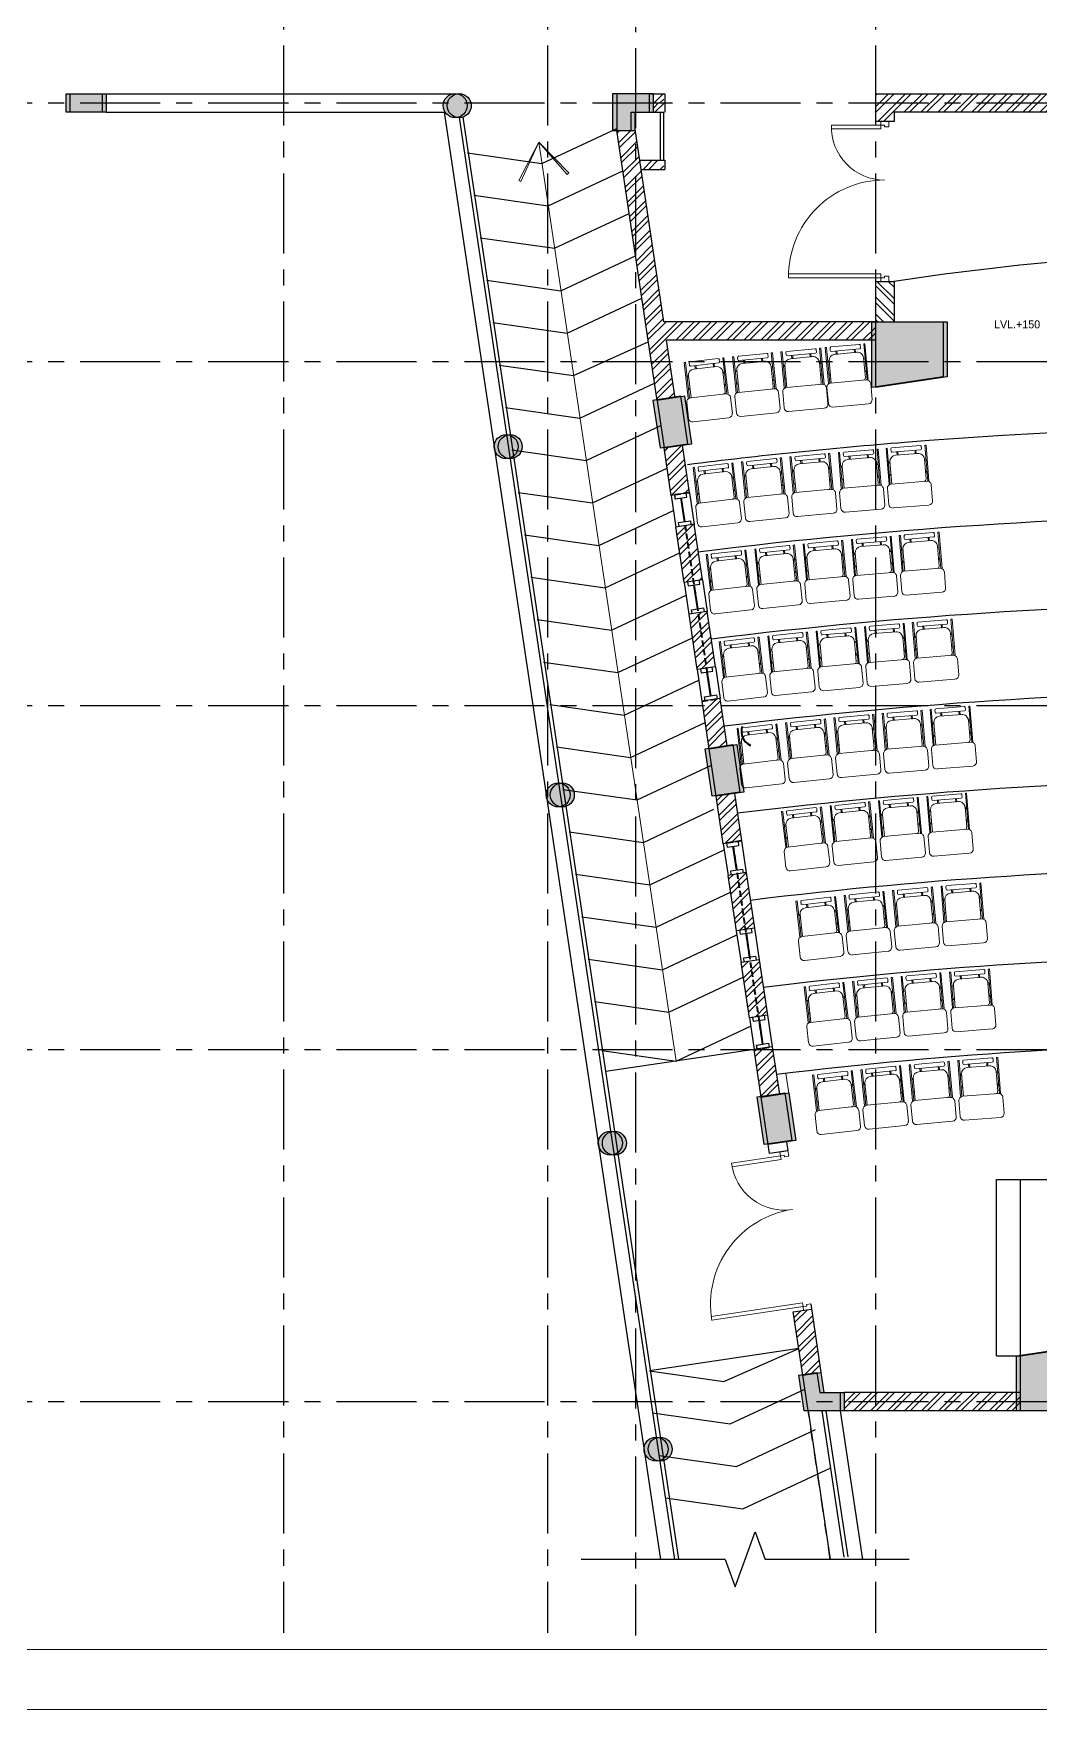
# Model space of a CAD drawing. Header units: millimetres. Extents: x 235412 to 469227, y 103223 to 235913.
# Drawn here: x 339321 to 351903, y 194099 to 215045 of the extents above; entities that cross this region are included whole.
import ezdxf
from ezdxf.enums import TextEntityAlignment as Align

# ---------------------------------------------------------------- set-up
doc = ezdxf.new("R2010")
doc.units = ezdxf.units.MM
doc.header["$MEASUREMENT"] = 0
for name, pattern in [('CENTER', [2, 1.25, -0.25, 0.25, -0.25]), ('Dash', [6, 3, -3]), ('DASHED2', [0.375, 0.25, -0.125])]:
    doc.linetypes.add(name, pattern=pattern)
for name, color, linetype, lineweight in [('A- Ground line', 60, 'Continuous', 40), ('A-Detail Lines', 8, 'Continuous', 25), ('A-Door', 4, 'Continuous', 9), ('A-DTLS-Fine Elevation', 5, 'Continuous', 25), ('A-DTLS-Frame Members', 3, 'Continuous', 25), ('A-Wall Sec', 1, 'Continuous', 30), ('Ann_TitleBlock 2', 5, 'Continuous', 25), ('Anno_Tittleblock', 5, 'Continuous', 13), ('dim', 251, 'Continuous', 5), ('S-Concrete', 40, 'Continuous', 30), ('TAGS 2', 30, 'Continuous', 9), ('text', 7, 'Continuous', 9)]:
    doc.layers.add(name, color=color, linetype=linetype, lineweight=lineweight)
for name, color, linetype in [('A-Anno-Grid Lines', 162, 'Continuous'), ('A-Elevation', 4, 'Continuous'), ('A-Railing', 4, 'Continuous'), ('A-Wall Patt', 8, 'Continuous'), ('A-Window', 4, 'Continuous'), ('S-Conc Patt', 9, 'Continuous')]:
    doc.layers.add(name, color=color, linetype=linetype)
doc.layers.add('frntr', color=32, linetype='Continuous', lineweight=9, true_color=0xbd5e00)
doc.layers.add('I-Furniture', color=32, linetype='Continuous', lineweight=15, true_color=0xbd5e00)
doc.styles.add('IIITD @ 100', font='trebuc.ttf', dxfattribs={"height": 210})
doc.styles.add('TITLE', font='swissel.ttf', dxfattribs={"height": 4.3})
pattern_1 = [(45, (-81021.27, 361426.16), (-106.066017, 106.066017), []), (45, (-80950.56, 361426.16), (-106.066017, 106.066017), [])]
pattern_2 = [(45, (390649.85, 105597.43), (-106.06602, 106.06602), []), (45, (390720.56, 105597.43), (-106.06602, 106.06602), [])]
pattern_3 = [(45, (390649.85, 105597.43), (-106.06602, 106.06602), []), (45, (390720.56, 105597.43), (-106.06602, 106.06602), [])]

# ---------------------------------------------------------------- blocks, each defined once
blk = doc.blocks.new('400 side opening shuuttered')
at = {"layer": 'A-Window', "color": 2, "lineweight": 40}
blk.add_line((-42426, 98202), (-42381, 97905), dxfattribs=at)
at = {"layer": 'A-Window'}
for points in [[(-42507, 98240), (-42500, 98191), (-42351, 98213), (-42359, 98262)], [(-42319, 98268), (-42260, 97872)], [(-42547, 98234), (-42488, 97838)], [(-42448, 97844), (-42455, 97894), (-42307, 97916), (-42300, 97867)]]:
    blk.add_lwpolyline(points, dxfattribs=at)
blk = doc.blocks.new('Col BIG')
at = {"layer": 'S-Concrete'}
blk.add_lwpolyline([(430436, -150129), (431326, -150129), (431326, -150816), (430436, -150949)], close=True, dxfattribs=at)
blk = doc.blocks.new('Upper WINDOW')
at = {"layer": 'A-Window', "color": 2, "linetype": 'DASHED2', "lineweight": 40, "ltscale": 300}
blk.add_line((-18120, 103110), (-18489, 100637), dxfattribs=at)
for points in [[(-18226, 103176), (-17999, 103142)], [(-18383, 100571), (-18610, 100605)]]:
    blk.add_lwpolyline(points, dxfattribs=at)
at = {"layer": 'A-Window'}
for points in [[(-18038, 103148), (-18046, 103099), (-18194, 103121), (-18187, 103171)], [(-18423, 100577), (-18415, 100626), (-18564, 100649), (-18571, 100599)]]:
    blk.add_lwpolyline(points, dxfattribs=at)
blk = doc.blocks.new('Big Door Garbage')
at = {"layer": 'A-Door', "color": 5, "lineweight": 18}
for p, q in [((-12550, 128778), (-12500, 128778)), ((-12550, 128703), (-12550, 128778)), ((-12550, 128703), (-12515, 128703)), ((-12515, 128738), (-12500, 128738)), ((-12515, 128703), (-12515, 128738)), ((-12515, 128703), (-12515, 128239)), ((-12480, 128703), (-12515, 128703)), ((-12500, 128778), (-12500, 128738)), ((-12480, 128703), (-12480, 128239)), ((-11120, 128703), (-11085, 128703)), ((-11120, 128703), (-11120, 127838)), ((-11100, 128778), (-11100, 128738)), ((-11050, 128778), (-11100, 128778)), ((-11085, 128738), (-11100, 128738)), ((-11085, 128703), (-11085, 128738)), ((-11050, 128703), (-11085, 128703)), ((-11085, 128703), (-11085, 127838))]:
    blk.add_line(p, q, dxfattribs=at)
blk.add_lwpolyline([(-11050, 128778), (-11050, 128703)], dxfattribs=at)
at = {"layer": 'A-Door', "lineweight": 18}
for centre, radius, start, end in [((-12499, 128738), 499, 268.1474, 0), ((-11101, 128738), 900, 180, 271.0475)]:
    blk.add_arc(centre, radius, start, end, dxfattribs=at)
blk = doc.blocks.new('A$C24EB465D')
at = {"layer": 'I-Furniture'}
for p, q in [((-770, 471), (-770, 456)), ((-320, 471), (-770, 471)), ((-770, 456), (-320, 456)), ((-598, 437), (-598, 456)), ((-598, 456), (-581, 456)), ((-320, 437), (-598, 437)), ((-598, 437), (-581, 437)), ((-581, 437), (-581, 456)), ((-440, 437), (-440, 456)), ((-440, 456), (-425, 456)), ((-440, 437), (-425, 437)), ((-425, 437), (-425, 456)), ((-320, -3), (-320, 445)), ((-269, 496), (-70, 496)), ((-20, 445), (-20, -3)), ((-770, 43), (-770, 399)), ((-727, 411), (-757, 411)), ((-715, 43), (-715, 399)), ((-674, 342), (-715, 342)), ((-674, 329), (-715, 329)), ((-674, 82), (-674, 361)), ((-727, 31), (-757, 31)), ((-674, 113), (-715, 113)), ((-674, 101), (-715, 101)), ((-674, 101), (-674, 113)), ((-345, 5), (-598, 5)), ((-598, 5), (-598, -14)), ((-598, 5), (-581, 5)), ((-581, 5), (-581, -14)), ((-440, 5), (-440, -14)), ((-440, 5), (-425, 5)), ((-425, 5), (-425, -14)), ((-770, -29), (-770, -14)), ((-770, -14), (-320, -14)), ((-320, -29), (-770, -29)), ((-598, -14), (-581, -14)), ((-440, -14), (-425, -14)), ((-70, -54), (-269, -54))]:
    blk.add_line(p, q, dxfattribs=at)
for centre, radius, start, end in [((-598, 361), 76.2, 90, 180), ((-269, 445), 50.8, 90, 180), ((-70, 445), 50.8, 0, 90), ((-757, 399), 12.7, 90, 180), ((-727, 399), 12.7, 0, 90), ((-757, 43), 12.7, 180, 270), ((-727, 43), 12.7, 270, 0), ((-598, 82), 76.2, 180, 270), ((-345, 31), 25.4, 270, 0), ((-269, -3), 50.8, 180, 270), ((-70, -3), 50.8, 270, 0)]:
    blk.add_arc(centre, radius, start, end, dxfattribs=at)
blk = doc.blocks.new('Sttruct Acad')
at = {"layer": 'S-Conc Patt'}
for points in [[(513559, -147134), (513559, -147364), (513109, -147364), (513109, -147134)], [(517821, -147282, 1), (518121, -147282, 1)], [(520169, -147364), (520399, -147364), (520399, -147134), (519939, -147134), (519939, -147594), (520169, -147594)], [(523177, -149984), (524067, -149984), (524067, -150672), (523177, -150805)], [(520878, -151508), (520789, -150915), (520443, -150966), (520532, -151560)], [(518458, -151544, 1), (518758, -151544, 1)], [(521440, -155268), (521529, -155861), (521182, -155913), (521094, -155319)], [(519109, -155897, 1), (519409, -155897, 1)], [(522091, -159620), (522179, -160214), (521833, -160266), (521744, -159672)], [(519760, -160250, 1), (520060, -160250, 1)], [(525876, -163594), (524986, -163594), (524986, -162907), (525876, -162774)], [(522264, -163149), (522492, -163115), (522529, -163364), (522781, -163364), (522781, -163594), (522331, -163594)], [(520331, -164073, 1), (520631, -164073, 1)]]:
    blk.add_hatch(color=256, dxfattribs=at).paths.add_polyline_path(points)
at = {"layer": 'S-Concrete'}
blk.add_lwpolyline([(513559, -147134), (513559, -147364), (513109, -147364), (513109, -147134)], close=True, dxfattribs=at)
for points in [[(520169, -147364), (520399, -147364), (520399, -147134), (519939, -147134), (519939, -147594), (520169, -147594), (520169, -147364)], [(520878, -151508), (520789, -150915), (520443, -150966), (520532, -151560), (520878, -151508)], [(521440, -155268), (521529, -155861), (521182, -155913), (521094, -155319), (521440, -155268)], [(522091, -159620), (522179, -160214), (521833, -160266), (521744, -159672), (522091, -159620)], [(522264, -163149), (522492, -163115), (522529, -163364), (522781, -163364), (522781, -163594), (522331, -163594), (522264, -163149)]]:
    blk.add_lwpolyline(points, dxfattribs=at)
for centre in [(517971, -147282), (518608, -151544), (519259, -155897), (519910, -160250), (520481, -164073)]:
    blk.add_circle(centre, 150, dxfattribs=at)
blk.add_blockref('Col BIG', (92741, 145), dxfattribs=at)
at = {"layer": 'S-Concrete', "rotation": 180}
blk.add_blockref('Col BIG', (956313, -313723), dxfattribs=at)
blk = doc.blocks.new('Grid Academic Lecture')
at = {"layer": 'A-Anno-Grid Lines', "linetype": 'CENTER', "ltscale": 800}
for p, q in [((-3300, 2889.7), (-3300, -36150.1)), ((0, 2889.7), (0, -36150.1)), ((1100, 2854.7), (1100, -36185.1)), ((4100, 2889.7), (4100, -36150.1)), ((-10639, -17030), (21940.1, -17030)), ((-10639, -20260), (21940.1, -20260)), ((-10639, -24560), (21940.1, -24560)), ((-10639, -28860), (21940.1, -28860)), ((-10639, -33260), (21940.1, -33260))]:
    blk.add_line(p, q, dxfattribs=at)
blk = doc.blocks.new('IIITD WD A1- L Format Library')
at = {"layer": 'Anno_Tittleblock', "color": 5}
blk.add_lwpolyline([(0, -7.57), (775, -7.57), (775, 573.91), (0, 573.91)], close=True, dxfattribs=at)
at = {"style": 'TITLE'}
for tag, p, height in [('PROJECT NAME 1', (779.17, 137.4), 2.98), ('PROJECT NAME 2', (779.17, 132.23), 2.98), ('PROJECT_NAME_3', (779.17, 127.37), 2.98), ('1:100@A1', (818.06, 91.92), 2.25), ('A-2.03', (844.81, 84.28), 4), ('03.04.11', (821.96, 84.64), 2.25), ('A', (858.85, 75.94), 3.66), ('AC', (827.5, 76.14), 2.25)]:
    blk.add_attdef(tag, p, '', height=height, dxfattribs=at)
for p in [(780.3, 113.01), (780.3, 106.37)]:
    blk.add_attdef('FIRST FLOOR PLAN', text='', height=3.39, dxfattribs=at).set_placement(p, align=Align.TOP_LEFT)

msp = doc.modelspace()

# ---------------------------------------------------------------- hatches: boundary and pattern name
at = {"layer": 'A-Wall Patt'}
h = msp.add_hatch(dxfattribs=at)
h.set_pattern_fill('ANSI32', color=256, scale=400, style=0)
h.set_pattern_definition([(45, (347121.91, 214223.69), (-106.07, 106.07), []), (45, (347192.62, 214223.69), (-106.07, 106.07), [])])
h.paths.add_polyline_path([(347195.8, 214292.1), (347068.1, 214292.1), (347068.1, 214177.1), (347195.8, 214177.1)])
h = msp.add_hatch(dxfattribs=at)
h.set_pattern_fill('ANSI32', color=256, scale=400, style=0)
h.set_pattern_definition(pattern_2)
h.paths.add_polyline_path([(352620.1, 214292.1), (349844.2, 214292.1), (349844.2, 213947.1), (350074.2, 213947.1), (350074.2, 214062.1), (352620.1, 214062.1)])
h = msp.add_hatch(dxfattribs=at)
h.set_pattern_fill('ANSI32', color=256, scale=400, style=0)
h.set_pattern_definition(pattern_3)
h.paths.add_polyline_path([(347195.8, 214177.1), (347068.1, 214177.1), (347068.1, 214062.1), (347195.8, 214062.1)])
h = msp.add_hatch(dxfattribs=at)
h.set_pattern_fill('ANSI32', color=256, scale=400, style=0)
h.set_pattern_definition(pattern_2)
h.paths.add_polyline_path([(346616.3, 213776.7), (346608.1, 213832.1), (346840.5, 213832.1), (347195.8, 211442.1), (349844.2, 211442.1), (349844.2, 211212.1), (347230.2, 211212.1), (347339.6, 210493.7), (347112.1, 210459.7)])
h = msp.add_hatch(dxfattribs=at)
h.set_pattern_fill('ANSI32', color=256, scale=400, style=0)
h.set_pattern_definition(pattern_3)
h.paths.add_polyline_path([(347195.8, 213462.1), (346895.5, 213462.1), (346912.6, 213347.1), (347195.8, 213347.1)], flags=17)
h = msp.add_hatch(dxfattribs=at)
h.set_pattern_fill('ANSI32', color=256, scale=400, style=0)
h.set_pattern_definition([(135, (319596.38, 105597.43), (106.06602, 106.06602), []), (135, (319525.67, 105597.43), (106.06602, 106.06602), [])])
h.paths.add_polyline_path([(349844.2, 211947.1), (350074.2, 211947.1), (350074.2, 211442.1), (349844.2, 211442.1)])
h = msp.add_hatch(dxfattribs=at)
h.set_pattern_fill('ANSI32', color=256, scale=400, style=0)
h.set_pattern_definition(pattern_1)
h.paths.add_polyline_path([(347901.6, 206734.8), (347674.2, 206700.8), (347762.9, 206106.9), (347990.4, 206140.9)])
h.paths.add_polyline_path([(347739, 207823.1), (347511.5, 207789.1), (347615, 207096.4), (347842.5, 207130.4)])
h.paths.add_polyline_path([(347289.7, 209273), (347517.1, 209307), (347428.4, 209900.3), (347201, 209866.3)])
h.paths.add_polyline_path([(347576.3, 208911.4), (347348.8, 208877.4), (347452.3, 208184.7), (347679.8, 208218.7)])
h = msp.add_hatch(dxfattribs=at)
h.set_pattern_fill('ANSI32', color=256, scale=400, style=0)
h.set_pattern_definition(pattern_1)
h.paths.add_polyline_path([(347940.4, 204919.8), (348167.9, 204953.8), (348079.1, 205547.5), (347851.7, 205513.5)])
h = msp.add_hatch(dxfattribs=at)
h.set_pattern_fill('ANSI32', color=256, scale=400, style=0)
h.set_pattern_definition(pattern_1)
h.paths.add_polyline_path([(348227, 204558.2), (347999.5, 204524.2), (348103.1, 203831.5), (348330.6, 203865.5)])
h = msp.add_hatch(dxfattribs=at)
h.set_pattern_fill('ANSI32', color=256, scale=400, style=0)
h.set_pattern_definition(pattern_1)
h.paths.add_polyline_path([(348389.7, 203469.9), (348162.2, 203435.9), (348265.8, 202743.2), (348493.2, 202777.2)])
h = msp.add_hatch(dxfattribs=at)
h.set_pattern_fill('ANSI32', color=256, scale=400, style=0)
h.set_pattern_definition(pattern_1)
h.paths.add_polyline_path([(348552.4, 202381.6), (348325, 202347.6), (348413.5, 201754), (348641.1, 201788)])
h = msp.add_hatch(dxfattribs=at)
h.set_pattern_fill('ANSI32', color=256, scale=400, style=0)
h.set_pattern_definition(pattern_1)
h.paths.add_polyline_path([(348943.7, 199087.6), (348815.1, 199068.4), (348933.4, 198277.2), (349160.9, 198311.2), (349042.6, 199102.4)])
h = msp.add_hatch(dxfattribs=at)
h.set_pattern_fill('ANSI32', color=256, scale=400, style=0)
h.set_pattern_definition(pattern_1)
h.paths.add_polyline_path([(349449.9, 198062.1), (349449.9, 197832.1), (351647.1, 197832.1), (351647.1, 198062.1)])
at = {"layer": 'S-Conc Patt'}
for points in [[(340228.1, 214292.1), (340228.1, 214062.1), (339778.1, 214062.1), (339778.1, 214292.1)], [(344490.4, 214143.8, 1), (344790.4, 214143.8, 1)], [(346838.1, 214062.1), (347068.1, 214062.1), (347068.1, 214292.1), (346608.1, 214292.1), (346608.1, 213832.1), (346838.1, 213832.1)], [(349846.2, 211442.1), (350736.3, 211442.1), (350736.3, 210754.6), (349846.2, 210621.6)], [(347547, 209918.1), (347458.3, 210511.5), (347112.1, 210459.7), (347200.8, 209866.3)], [(345127.5, 209882.1, 1), (345427.5, 209882.1, 1)], [(348109, 206158.6), (348197.7, 205565.2), (347851.5, 205513.4), (347762.8, 206106.8)], [(345778.2, 205529.3, 1), (346078.2, 205529.3, 1)], [(348759.7, 201805.7), (348848.4, 201212.3), (348502.2, 201160.6), (348413.5, 201754)], [(346428.9, 201176.4, 1), (346728.9, 201176.4, 1)], [(352545.4, 197832.1), (351655.3, 197832.1), (351655.3, 198519.6), (352545.4, 198652.6)], [(348933.4, 198277.2), (349160.9, 198311.2), (349198.1, 198062.1), (349449.9, 198062.1), (349449.9, 197832.1), (348999.9, 197832.1)], [(347000.4, 197353.4, 1), (347300.4, 197353.4, 1)]]:
    msp.add_hatch(color=256, dxfattribs=at).paths.add_polyline_path(points)

# ---------------------------------------------------------------- linework, layer by layer
at = {"layer": 'A- Ground line'}
msp.add_arc((348355.3, 206322.3), 189.3, 160.71858, 246.1851, dxfattribs=at)
at = {"layer": 'A-Detail Lines'}
for p, q in [((347962, 195975.9), (346162, 195975.9)), ((350262, 195975.9), (348462, 195975.9))]:
    msp.add_line(p, q, dxfattribs=at)
for points in [[(344743.8, 213553.4), (345672.6, 213421.2), (346608.1, 213859.5)], [(344823.1, 213023.1), (345751.9, 212890.9), (346683.4, 213327.4)], [(344902.4, 212492.8), (345831.2, 212360.6), (346762.7, 212797.1)], [(344981.7, 211962.5), (345910.5, 211830.2), (346842, 212266.7)], [(345060.9, 211432.2), (345989.7, 211299.9), (346921.3, 211736.4)], [(345140.2, 210901.8), (346069, 210769.6), (347002.6, 211192.4)], [(345219.5, 210371.5), (346148.3, 210239.3), (347079.8, 210675.8)], [(345298.8, 209841.2), (346227.6, 209709), (347159.1, 210145.5)], [(345378, 209310.9), (346306.8, 209178.7), (347238.5, 209615.2)], [(345457.3, 208780.6), (346386.1, 208648.3), (347317.8, 209084.9)], [(345536.6, 208250.3), (346465.4, 208118), (347397, 208554.6)], [(345615.9, 207719.9), (346544.7, 207587.7), (347476.3, 208024.3)], [(345695.1, 207189.6), (346623.9, 207057.4), (347555.6, 207493.9)], [(345774.4, 206659.3), (346703.2, 206527.1), (347634.9, 206963.6)], [(345853.7, 206129), (346782.5, 205996.7), (347714.1, 206433.3)], [(345933, 205598.7), (346861.8, 205466.4), (347793.3, 205902.9)], [(346012.2, 205068.4), (346941, 204936.1), (347823.1, 205349.4)], [(346091.5, 204538), (347020.3, 204405.8), (347952, 204842.4)], [(346170.8, 204007.7), (347099.6, 203875.5), (348031.3, 204312)], [(346250.1, 203477.4), (347178.9, 203345.2), (348110.5, 203781.7)], [(346329.4, 202947.1), (347258.2, 202814.8), (348189.8, 203251.4)], [(346420.8, 202335), (347349.6, 202202.8), (348281.3, 202639.4)], [(348324.7, 202348.5), (346470.4, 202071.4)], [(348883.8, 198609), (347019.5, 198330.4)], [(347019.5, 198330.4), (347948.3, 198198.1), (348883.8, 198609)], [(348883.9, 198609.1), (348883.8, 198609)], [(348883.9, 198609.1), (348883.8, 198609)], [(347057.4, 197805.9), (348027.6, 197667.8), (348959.2, 198104.4)], [(347136.7, 197275.6), (348106.8, 197137.5), (349092, 197599.1)], [(347216, 196745.3), (348186.1, 196607.2), (349283.1, 197121.2)], [(347962, 195975.9), (348087, 195632.5), (348337, 196319.4), (348462, 195975.9)]]:
    msp.add_lwpolyline(points, dxfattribs=at)
at = {"layer": 'A-DTLS-Fine Elevation', "linetype": 'Dash', "ltscale": 50}
msp.add_lwpolyline([(349277.4, 195975.9), (348999.9, 197832.1)], dxfattribs=at)
at = {"layer": 'A-DTLS-Frame Members'}
msp.add_line((348999.9, 197832.1), (349277, 195975.9), dxfattribs=at)
for points in [[(340228.1, 214062.1), (344450.4, 214062.1), (347154.1, 195975.9)], [(349681.8, 195975.9), (349404.4, 197832.1)]]:
    msp.add_lwpolyline(points, dxfattribs=at)
at = {"layer": 'A-Elevation'}
for p, q in [((351355.3, 198519.6), (351355.3, 200722.6)), ((351355.3, 200722.6), (351655.3, 200722.6)), ((351655.3, 198519.6), (351655.3, 200722.6)), ((351655.3, 200722.6), (358591, 200722.6)), ((351355.3, 198519.6), (351655.3, 198519.6)), ((351355.3, 198519.6), (351655.3, 198519.6))]:
    msp.add_line(p, q, dxfattribs=at)
for centre, radius, start, end in [((355123.1, 178849.5), 33480.5, 81.32656, 98.67344), ((355123.1, 148363.6), 61766.1, 85.432454, 94.567546), ((355123.1, 148363.6), 61766.1, 94.567546, 97.096801), ((355123.1, 148363.6), 60666.1, 82.903079, 97.096801), ((355123.1, 148363.6), 59566.1, 82.929033, 97.070845), ((355123.1, 148363.6), 58466.1, 82.955964, 97.043912), ((355123.1, 148363.6), 57366.1, 82.983928, 97.015946), ((355123.1, 148363.6), 56266.1, 83.01299, 96.98689), ((355123.1, 148363.6), 55166.1, 83.0432, 96.95667), ((355123.1, 148363.6), 54066.1, 83.07465, 96.92522)]:
    msp.add_arc(centre, radius, start, end, dxfattribs=at)
at = {"layer": 'A-Railing'}
for points in [[(340228.1, 214292.1), (344662.6, 214292.1)], [(344637.6, 213993.8), (347331.6, 195972.2)], [(344687, 214001.2), (347381, 195979.6)], [(347155.8, 213462.1), (347155.8, 214062.1)], [(347195.8, 213462.1), (347195.8, 214062.1)], [(349450.5, 196001.8), (349176.9, 197832.1)], [(349499.9, 196009.2), (349227.4, 197832.1)]]:
    msp.add_lwpolyline(points, dxfattribs=at)
at = {"layer": 'A-Wall Sec'}
for p, q in [((350074.2, 213947.1), (349844.2, 213947.1)), ((349844.2, 211947.1), (350074.2, 211947.1)), ((348815.1, 199068.4), (349042.6, 199102.4)), ((348933.4, 198277.2), (348815.1, 199068.4)), ((349032.7, 199168.3), (349160.9, 198311.2))]:
    msp.add_line(p, q, dxfattribs=at)
for points in [[(347040.1, 214292.1), (347207.8, 214292.1), (347207.8, 214062.1)], [(349844.2, 213947.1), (349844.2, 214292.1), (352620.1, 214292.1), (352620.1, 214292.1), (352620.1, 214292.1)], [(347068.1, 214062.1), (347195.8, 214062.1)], [(352620.1, 214062.1), (350074.2, 214062.1), (350074.2, 213947.1)], [(353073.7, 214062.1), (350736.3, 214062.1)], [(347112.1, 210459.7), (346608, 213832.1)], [(347195.8, 211442.1), (346838.2, 213848)], [(346895.5, 213462.1), (347207.8, 213462.1)], [(347207.8, 213462.1), (347207.8, 213347.1)], [(346912.6, 213347.1), (347207.8, 213347.1)], [(349844.2, 211442.1), (349844.2, 211947.1)], [(350074.2, 211947.1), (350074.2, 211442.1)], [(349844.2, 211442.1), (347195.8, 211442.1)], [(349844.2, 211212.1), (347230.2, 211212.1)], [(347339.6, 210493.7), (347230.2, 211212.1)], [(347517.1, 209307), (347428.4, 209900.3)], [(347289.7, 209273), (347201, 209866.3)], [(347517.1, 209307), (347289.7, 209273)], [(347576.3, 208911.4), (347348.8, 208877.4)], [(347452.3, 208184.7), (347348.8, 208877.4)], [(347679.8, 208218.7), (347576.3, 208911.4)], [(347679.8, 208218.7), (347452.3, 208184.7)], [(347739, 207823.1), (347511.5, 207789.1)], [(347615, 207096.4), (347511.5, 207789.1)], [(347842.5, 207130.4), (347739, 207823.1)], [(347842.5, 207130.4), (347615, 207096.4)], [(347901.6, 206734.8), (347674.2, 206700.8)], [(347762.9, 206106.9), (347674.2, 206700.8)], [(347990.4, 206140.9), (347901.6, 206734.8)], [(347940.4, 204919.8), (347851.7, 205513.5)], [(348079.1, 205547.5), (348167.9, 204953.8)], [(348167.9, 204953.8), (347940.4, 204919.8)], [(348227, 204558.2), (347999.5, 204524.2)], [(348103.1, 203831.5), (347999.5, 204524.2)], [(348227, 204558.2), (348330.6, 203865.5)], [(348330.6, 203865.5), (348103.1, 203831.5)], [(348389.7, 203469.9), (348162.2, 203435.9)], [(348265.8, 202743.2), (348162.2, 203435.9)], [(348389.7, 203469.9), (348493.2, 202777.2)], [(348493.2, 202777.2), (348265.8, 202743.2)], [(348552.4, 202381.6), (348324.9, 202347.6)], [(348413.7, 201754), (348324.9, 202347.6)], [(348552.4, 202381.6), (348641.1, 201788)], [(348729.8, 201194.6), (348746.9, 201080.4), (348519.4, 201046.4), (348502.4, 201160.6)], [(351647.1, 198062.1), (349449.9, 198062.1)], [(351647.1, 197832.1), (349449.9, 197832.1)]]:
    msp.add_lwpolyline(points, dxfattribs=at)
at = {"layer": 'dim'}
msp.add_lwpolyline([(333356.2, 232679.4), (370509.5, 232679.4), (370509.5, 194850.6), (333356.2, 194850.6)], close=True, dxfattribs=at)
at = {"layer": 'I-Furniture'}
msp.add_line((348792.7, 201584.5), (348723.2, 202049.6), dxfattribs=at)
at = {"layer": 'S-Concrete'}
msp.add_lwpolyline([(340228.1, 214292.1), (340228.1, 214062.1), (339778.1, 214062.1), (339778.1, 214292.1)], close=True, dxfattribs=at)
for points in [[(346838.1, 214062.1), (347068.1, 214062.1), (347068.1, 214292.1), (346608.1, 214292.1), (346608.1, 213832.1), (346838.1, 213832.1), (346838.1, 214062.1)], [(347547, 209918.1), (347458.3, 210511.5), (347112.1, 210459.7), (347200.8, 209866.3), (347547, 209918.1)], [(348109, 206158.6), (348197.7, 205565.2), (347851.5, 205513.4), (347762.8, 206106.8), (348109, 206158.6)], [(348759.7, 201805.7), (348848.4, 201212.3), (348502.2, 201160.6), (348413.5, 201754), (348759.7, 201805.7)], [(348933.4, 198277.2), (349160.9, 198311.2), (349198.1, 198062.1), (349449.9, 198062.1), (349449.9, 197832.1), (348999.9, 197832.1), (348933.4, 198277.2)]]:
    msp.add_lwpolyline(points, dxfattribs=at)
for centre in [(344640.4, 214143.8), (345277.5, 209882.1), (345928.2, 205529.3), (346578.9, 201176.4), (347150.4, 197353.4)]:
    msp.add_circle(centre, 150, dxfattribs=at)
at = {"layer": 'text'}
for p, q in [((345988.7, 213282.3), (346009.8, 213303.1)), ((345411.7, 213195.6), (345384.7, 213209.6))]:
    msp.add_line(p, q, dxfattribs=at)
for points in [[(345384.7, 213209.6), (345633, 213686.3)], [(345411.7, 213195.6), (345633, 213686.3)], [(345633, 213686.3), (347349.6, 202202.8)], [(346009.8, 213303.1), (345633, 213686.3)], [(345988.7, 213282.3), (345633, 213686.3)]]:
    msp.add_lwpolyline(points, dxfattribs=at)

# ---------------------------------------------------------------- block references
at = {"layer": 'A-Anno-Grid Lines'}
msp.add_blockref('Grid Academic Lecture', (345744, 231207.1), dxfattribs=at)
at = {"layer": 'A-Detail Lines'}
for p, xscale, yscale, zscale, rotation in [((178305.7, 197213.8), 1.333330619614571, 1.333330619614571, 1.333330619614571, 270), ((181404.3, 159145.5), 1.333330619613355, 1.333330619613355, 1.333330619613355, 278.5020586730182)]:
    msp.add_blockref('Big Door Garbage', p, dxfattribs=dict(at, xscale=xscale, yscale=yscale, zscale=zscale, rotation=rotation))
at = {"layer": 'A-Wall Patt'}
for p in [(389836.4, 111038.9), (389999.1, 109950.6), (390161.8, 108862.3), (390487.2, 106685.7), (390649.9, 105597.4), (390812.5, 104509.1)]:
    msp.add_blockref('400 side opening shuuttered', p, dxfattribs=at)
at = {"layer": 'A-Wall Sec'}
msp.add_blockref('Sttruct Acad', (-173381.6, 361426.2), dxfattribs=at)
at = {"layer": 'A-Wall Sec', "xscale": -1, "rotation": 359.9989151238836}
for p in [(329289.1, 106131), (329939.7, 101777.9)]:
    msp.add_blockref('Upper WINDOW', p, dxfattribs=at)
at = {"layer": 'Ann_TitleBlock 2', "xscale": 71.90956750301714, "yscale": 71.90956750301714, "zscale": 71.90956750301714}
msp.add_blockref('IIITD WD A1- L Format Library', (324028.5, 194643.5), dxfattribs=at)
at = {"layer": 'frntr', "linetype": 'Dash', "xscale": -1}
for p, rotation in [((349752.9, 210398), 95.30004266504625), ((348007.4, 210223.6), 96.57492560027065), ((348603.6, 210286.1), 95.84611747785345), ((349200.7, 210343.1), 95.30004266504625), ((350507.9, 209132.4), 94.75343076664944), ((348120.1, 208910.3), 96.57492560027065), ((348716.3, 208972.8), 95.84611747785345), ((349313.4, 209029.8), 95.30004266504625), ((349910.7, 209080), 94.75343076664944), ((348879.1, 207884.5), 95.84611747785345), ((349476.2, 207941.4), 95.30004266504625), ((350073.4, 207991.7), 94.75343076664944), ((350670.6, 208044.1), 94.75343076664944), ((348282.9, 207822), 96.57492560027065), ((349638.9, 206853.1), 95.30004266504625), ((350236.1, 206903.4), 94.75343076664944), ((350833.4, 206955.8), 94.75343076664944), ((348445.6, 206733.6), 96.57492560027065), ((349041.8, 206796.1), 95.84611747785345), ((349862.1, 205767.8), 95.30004266504625), ((350459.4, 205818), 94.75343076664944), ((351056.6, 205870.4), 94.75343076664944), ((348668.9, 205648.3), 96.57492560027065), ((349265, 205710.8), 95.84611747785345), ((350417.8, 204730.7), 95.30004266504625), ((351015, 204781), 94.75343076664944), ((349224.2, 204611), 96.52639135682405), ((349820.7, 204673.7), 95.84611747785345), ((351192, 203660), 94.6153624145197), ((349400.9, 203490.8), 96.42732817995112), ((349997.6, 203554.7), 95.8622557769766), ((350594.4, 203610.5), 95.22557233199389), ((349505.7, 202418.6), 96.44384616662342), ((350102.2, 202480.6), 95.81776405956008), ((350699.9, 202535.8), 95.18144471361367), ((351298, 202584.5), 94.55197832206512), ((350205.8, 201377), 95.84611747785345), ((350802.8, 201431), 95.15958918900165), ((351400.5, 201479), 94.48159441727718), ((349609.4, 201315.3), 96.40009312682812)]:
    msp.add_blockref('A$C24EB465D', p, dxfattribs=dict(at, rotation=rotation))
at = {"layer": 'S-Concrete'}
msp.add_blockref('Col BIG', (-80590.1, 361571), dxfattribs=at)
at = {"layer": 'S-Concrete', "rotation": 180}
msp.add_blockref('Col BIG', (782981.7, 47703.3), dxfattribs=at)

# ---------------------------------------------------------------- texts
at = {"layer": 'TAGS 2', "insert": (351323.5, 211460.4), "char_height": 100, "width": 2150.974, "attachment_point": 1, "style": 'IIITD @ 100'}
msp.add_mtext('{\\fCentury Gothic|b0|i0|c0|p34;LVL.+150}', dxfattribs=at)

doc.saveas('drawing.dxf')
